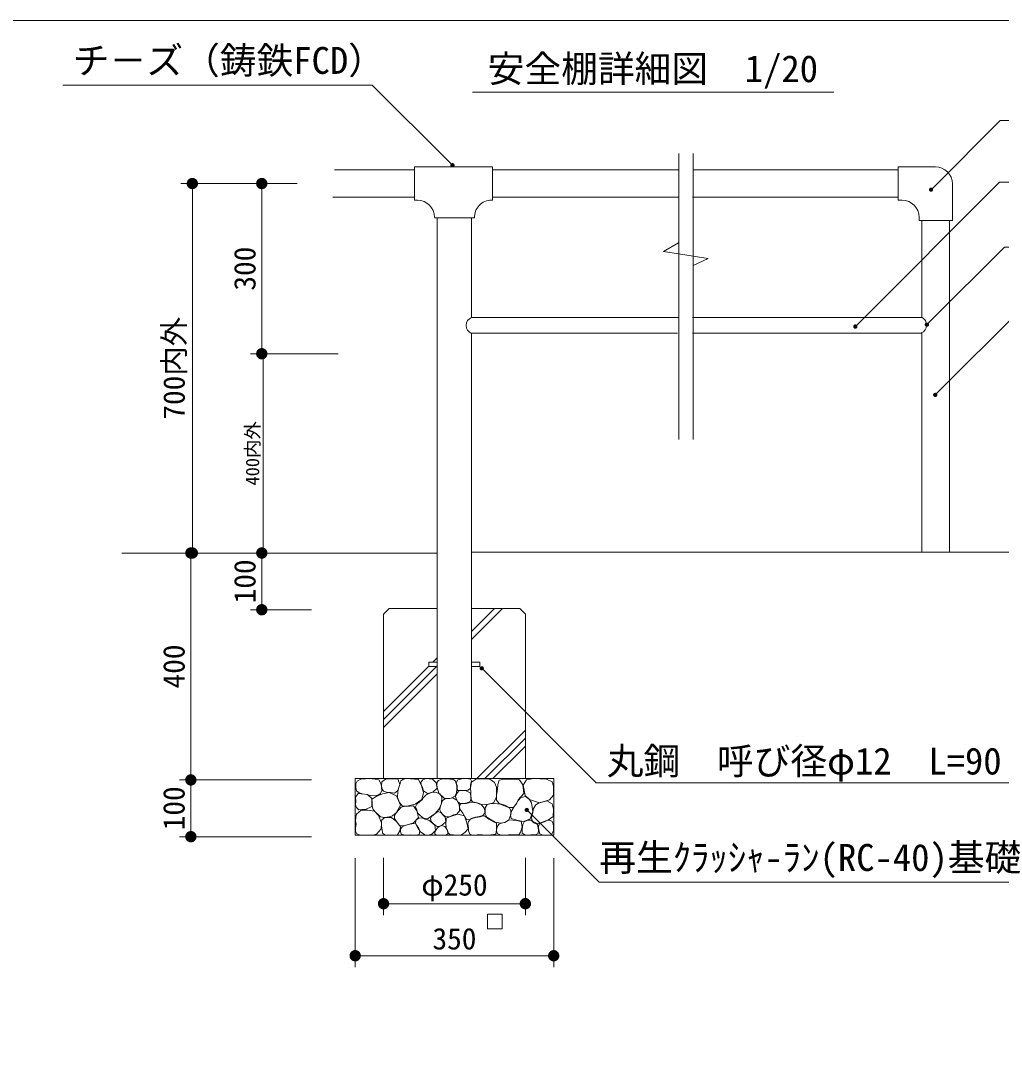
# Model space of a CAD drawing. Units: millimetres at full size, sheet at 1:20. Extents: x 3676 to 9152, y 4348 to 8082.
# Drawn here: x 5552 to 7281, y 6160 to 7972 of the extents above; entities that cross this region are included whole.
import ezdxf
from ezdxf.enums import TextEntityAlignment as Align

# ---------------------------------------------------------------- set-up
doc = ezdxf.new("R2010")
doc.units = ezdxf.units.MM
doc.header["$LTSCALE"] = 20
for name, color, linetype, lineweight in [('_0-0_', 7, 'Continuous', 13), ('ハッチ', 4, 'Continuous', 13), ('寸法', 1, 'Continuous', 13), ('本体', 7, 'Continuous', 13)]:
    doc.layers.add(name, color=color, linetype=linetype, lineweight=lineweight)
doc.styles.add('ＭＳ ゴシック', font='')
doc.styles.get('ＭＳ ゴシック').set_extended_font_data('MS Gothic')

# ---------------------------------------------------------------- blocks, each defined once
blk = doc.blocks.new('filled_dot')
at = {"color": 0, "linetype": 'Continuous', "lineweight": -2, "const_width": 1.25}
blk.add_lwpolyline([(-0.625, 0, 1), (0.625, 0, 1)], format="xyb", close=True, dxfattribs=at)

msp = doc.modelspace()

# ---------------------------------------------------------------- linework, layer by layer
at = {"layer": '_0-0_', "color": 6}
msp.add_lwpolyline([(9152.47, 7971.96), (3676.21, 7971.96), (3676.21, 4348.33), (9152.47, 4348.33)], close=True, dxfattribs=at)
at = {"layer": 'ハッチ'}
for p, q in [((6346.98, 6881.12), (6401.67, 6935.81)), ((6346.98, 6895.26), (6387.53, 6935.81)), ((6278.77, 6841.19), (6286.48, 6848.9)), ((6191.73, 6754.15), (6271.73, 6834.15)), ((6191.73, 6740.01), (6284.91, 6833.19)), ((6191.73, 6725.87), (6286.48, 6820.62)), ((6356.23, 6635.81), (6441.73, 6721.31)), ((6370.37, 6635.81), (6441.73, 6707.17)), ((6384.51, 6635.81), (6441.73, 6693.03))]:
    msp.add_line(p, q, dxfattribs=at)
for points in [[(6183.73, 6607.47), (6179.16, 6605.74), (6171.12, 6605.52), (6161.98, 6607.91), (6154.15, 6608.99), (6148.93, 6610.73), (6143.93, 6613.99), (6142.63, 6619.86), (6142.85, 6626.38), (6145.02, 6631.16), (6151.54, 6634.85), (6159.59, 6635.51), (6166.55, 6635.72), (6177.2, 6634.85), (6183.51, 6633.55), (6187.21, 6625.73), (6188.51, 6614.86), (6186.34, 6609.43)], [(6203.75, 6611.5), (6196.66, 6611.75), (6191.6, 6613.52), (6188.56, 6618.58), (6188.06, 6623.89), (6188.56, 6630.22), (6195.4, 6634.52), (6201.72, 6635.28), (6216.66, 6635.28), (6220.2, 6625.41), (6216.66, 6614.54), (6211.09, 6609.98)], [(6219.7, 6593.54), (6216.4, 6602.65), (6216.66, 6613.02), (6218.94, 6620.1), (6220.71, 6627.18), (6221.97, 6631.73), (6226.78, 6635.02), (6232.1, 6636.03), (6239.44, 6635.28), (6246.52, 6634.77), (6252.85, 6634.77), (6257.91, 6624.91), (6262.22, 6611.25), (6259.18, 6598.86), (6247.54, 6590.51), (6233.62, 6587.47), (6225.01, 6587.22)], [(6260.44, 6620), (6257.81, 6625.49), (6257.33, 6629.32), (6261.16, 6633.38), (6266.66, 6636.25), (6271.92, 6635.53), (6278.14, 6634.81), (6284.36, 6628.12), (6286.03, 6618.8), (6278.86, 6612.11), (6269.05, 6609.48), (6262.12, 6614.5)], [(6286.3, 6620.24), (6285.58, 6625.5), (6286.06, 6629.56), (6288.45, 6632.66), (6293.95, 6635.05), (6301.6, 6635.29), (6308.54, 6635.05), (6313.8, 6634.58), (6318.35, 6631.23), (6320.74, 6623.11), (6320.74, 6617.85), (6320.5, 6610.2), (6317.63, 6604.7), (6310.93, 6601.36), (6299.21, 6600.64), (6289.41, 6610.2)], [(6321.34, 6620.76), (6322.34, 6614.72), (6333.84, 6614.72), (6340.09, 6615.12), (6344.72, 6618.14), (6344.72, 6624.99), (6346.74, 6631.24), (6344.72, 6635.06), (6337.87, 6635.87), (6329.6, 6635.27), (6322.95, 6633.86), (6319.93, 6628.42), (6321.54, 6623.78)], [(6356.77, 6593.11), (6348.74, 6594.72), (6346.33, 6598.38), (6345.72, 6604.79), (6345.3, 6611.68), (6345.19, 6618.1), (6345.53, 6622.92), (6346.68, 6629.46), (6355.76, 6635.66), (6368.01, 6635.53), (6378.91, 6634.5), (6387.29, 6629.11), (6390.96, 6620.74), (6391.04, 6602.99), (6385.79, 6593), (6376.16, 6590.93), (6365.15, 6590.02)], [(6405.56, 6634.61), (6395.82, 6632.85), (6392.96, 6625.37), (6392.67, 6616.44), (6390.65, 6606.64), (6390.65, 6598), (6395.84, 6591.66), (6405.36, 6588.78), (6413.43, 6585.03), (6420.64, 6584.74), (6426.12, 6591.66), (6429.29, 6598.29), (6438.81, 6609.5), (6437.11, 6624.87), (6431.14, 6633.71), (6419.78, 6634.88), (6412.57, 6634.61)], [(6456.65, 6635.81), (6467.12, 6635.32), (6478.72, 6635.03), (6489.18, 6629.95), (6491.25, 6622.17), (6491.25, 6606.55), (6484.37, 6598.28), (6466.55, 6592.91), (6449.12, 6598.73), (6441.36, 6606.22), (6437.99, 6624.29), (6443.64, 6633.34)], [(6344.33, 6595.31), (6338.88, 6593.29), (6332.63, 6592.08), (6327.19, 6591.48), (6322.75, 6594.7), (6320.54, 6598.73), (6318.32, 6603.97), (6320.74, 6609.81), (6324.57, 6614.04), (6336.26, 6614.85), (6344.53, 6610.62), (6346.14, 6601.96)], [(6153.25, 6581.48), (6147.93, 6580.85), (6143.87, 6584.91), (6142.3, 6589.29), (6142.61, 6596.16), (6142.3, 6603.04), (6146.68, 6609.29), (6163.26, 6607.73), (6170.76, 6600.85), (6171.07, 6586.48), (6160.13, 6581.48)], [(6201.65, 6568.11), (6193.61, 6567.22), (6186.46, 6568.11), (6182.59, 6571.68), (6177.53, 6576.74), (6173.66, 6581.5), (6171.58, 6588.04), (6171.58, 6594.59), (6171.28, 6599.65), (6178.43, 6604.11), (6189.74, 6608.87), (6201.65, 6611.25), (6214.63, 6605.68), (6221.47, 6588.74), (6213.86, 6575.25), (6207.31, 6570.19)], [(6256.4, 6570.53), (6251.62, 6575.55), (6250.42, 6580.56), (6248.03, 6585.82), (6250.18, 6590.84), (6255.68, 6595.62), (6260.23, 6598.97), (6262.14, 6602.31), (6266.45, 6606.85), (6269.79, 6609), (6276.73, 6611.16), (6283.43, 6611.63), (6290.84, 6608.77), (6294.43, 6603.51), (6293.71, 6591.8), (6289.88, 6582.24), (6282.47, 6574.11), (6269.08, 6565.03), (6262.14, 6565.75)], [(6315.26, 6571.94), (6309.22, 6569.12), (6303.97, 6568.11), (6300.55, 6568.92), (6296.31, 6572.74), (6292.88, 6576.37), (6291.07, 6581), (6291.47, 6585.64), (6293.09, 6590.47), (6295.71, 6597.12), (6300.14, 6600.35), (6308.41, 6600.55), (6313.65, 6601.96), (6320.71, 6597.93), (6325.35, 6588.86), (6325.55, 6578.79), (6320.91, 6573.35)], [(6429.1, 6561.97), (6422.57, 6563.93), (6416.69, 6565.24), (6415.82, 6571.98), (6417.78, 6579.81), (6422.13, 6586.55), (6426.05, 6591.12), (6429.31, 6597.21), (6433.88, 6602.2), (6441.91, 6604.21), (6449.12, 6598.73), (6452.82, 6592.86), (6454.99, 6577.85), (6450.42, 6564.8), (6438.89, 6560.45), (6431.71, 6561.1)], [(6452.73, 6566.92), (6454.96, 6575.81), (6456.07, 6583.31), (6459.96, 6589.69), (6464.96, 6592.47), (6471.63, 6594.41), (6479.4, 6596.36), (6488.85, 6591.36), (6491.48, 6581.71), (6490.77, 6569.12), (6482.25, 6562.96), (6463.55, 6556.1), (6454.32, 6560.84)], [(6151.14, 6536.17), (6144.7, 6538.23), (6142.12, 6542.86), (6142.38, 6549.29), (6143.15, 6555.46), (6142.38, 6561.38), (6142.9, 6567.56), (6143.93, 6573.22), (6152.42, 6580.16), (6164.27, 6580.42), (6175.6, 6578.1), (6182.8, 6570.64), (6187.95, 6558.04), (6187.7, 6547.49), (6179.2, 6537.97), (6172.51, 6536.17), (6162.46, 6535.91)], [(6215.9, 6558.64), (6213.37, 6561.68), (6210.84, 6565.47), (6211.09, 6570.78), (6214.13, 6575.33), (6219.19, 6581.15), (6222.73, 6585.7), (6227.79, 6586.72), (6238.17, 6587.22), (6244.5, 6587.98), (6250.32, 6579.13), (6253.61, 6567.49), (6244.5, 6557.88), (6227.79, 6552.57), (6219.7, 6553.08)], [(6282.49, 6553.95), (6279.23, 6556.61), (6275.67, 6560.02), (6274.19, 6565.21), (6276.11, 6569.21), (6279.67, 6572.03), (6284.27, 6575.29), (6288.13, 6577.51), (6293.47, 6575.44), (6296.73, 6571.59), (6300.15, 6567.58), (6301.63, 6559.58), (6296.14, 6554.98), (6289.91, 6551.13), (6286.35, 6551.13)], [(6368.93, 6583.42), (6370.54, 6579.19), (6370.14, 6574.76), (6366.71, 6570.53), (6360.66, 6568.91), (6353.6, 6567.91), (6347.76, 6566.3), (6343.52, 6563.27), (6338.08, 6563.47), (6335.26, 6568.51), (6331.42, 6574.76), (6326.79, 6581.2), (6325.17, 6587.85), (6328.6, 6591.68), (6338.08, 6591.88), (6346.14, 6594.5), (6355.82, 6592.89), (6364.29, 6589.26)], [(6373.67, 6567.96), (6370.65, 6573.45), (6370.92, 6577.85), (6370.65, 6584.17), (6374.22, 6589.94), (6378.89, 6591.04), (6387.69, 6591.86), (6397.59, 6590.76), (6405.84, 6587.47), (6413.54, 6584.17), (6416.29, 6578.95), (6416.29, 6572.36), (6412.42, 6562.96), (6405.57, 6558.62), (6398.69, 6557.24), (6388.52, 6559.17), (6378.62, 6564.66)], [(6189.11, 6545.38), (6187.94, 6552.15), (6187.94, 6558.68), (6188.88, 6563.34), (6194.24, 6567.07), (6205.44, 6567.3), (6215.01, 6559.37), (6221.31, 6550.75), (6220.38, 6543.98), (6216.41, 6536.76), (6208.24, 6536.06), (6195.41, 6536.29), (6189.58, 6539.32)], [(6253.77, 6548.06), (6250.18, 6553.08), (6248.03, 6557.86), (6249.46, 6562.88), (6253.77, 6565.99), (6259.27, 6566.7), (6264.77, 6564.31), (6271.47, 6562.4), (6281.99, 6553.8), (6283.43, 6544.48), (6276.97, 6537.55), (6270.75, 6536.35), (6264.77, 6536.59), (6257.12, 6542.09)], [(6314.86, 6536.68), (6308.81, 6537.49), (6305.59, 6540.11), (6304.58, 6545.14), (6302.16, 6549.78), (6301.35, 6557.03), (6302.16, 6561.87), (6302.16, 6566.3), (6311.23, 6569.72), (6322.52, 6572.95), (6334.62, 6570.33), (6338.65, 6558.04), (6341.07, 6547.16), (6334.82, 6540.71), (6327.76, 6536.28)], [(6348.41, 6536.03), (6343.56, 6537.6), (6341.33, 6543.89), (6341.2, 6549.52), (6340.02, 6555.68), (6341.33, 6560), (6344.47, 6563.41), (6348.01, 6565.64), (6353.91, 6567.34), (6362.17, 6568.52), (6365.84, 6569.7), (6369.77, 6570.22), (6377.38, 6564.46), (6385.5, 6559.35), (6390.88, 6557.25), (6391.01, 6551.62), (6391.01, 6545.2), (6389.44, 6538.12), (6380.65, 6536.55), (6373.18, 6536.16), (6359.68, 6537.07), (6352.99, 6536.03)], [(6398.59, 6536.3), (6392.17, 6538.91), (6390.77, 6544.32), (6391.37, 6549.53), (6395.18, 6555.55), (6401.59, 6557.55), (6406.81, 6558.95), (6412.42, 6562.96), (6426.06, 6562.16), (6434.28, 6560.16), (6436.29, 6550.94), (6433.28, 6541.12), (6430.27, 6536.71), (6416.03, 6537.31), (6407.81, 6536.1)], [(6436.96, 6549.95), (6437.17, 6554.71), (6439.66, 6559.47), (6445.86, 6562.78), (6452.07, 6562.57), (6456.83, 6557.81), (6463.25, 6554.71), (6464.91, 6545.61), (6464.49, 6539.2), (6459.73, 6536.51), (6451.66, 6536.51), (6442.14, 6535.89), (6436.14, 6539.4), (6436.14, 6546.85)], [(6465.68, 6544.81), (6464.93, 6550.56), (6466.18, 6555.31), (6469.68, 6557.82), (6475.31, 6559.57), (6480.07, 6561.82), (6484.07, 6562.57), (6488.45, 6560.69), (6490.7, 6556.44), (6491.33, 6551.19), (6491.33, 6544.19), (6487.82, 6536.68), (6481.82, 6535.93), (6472.94, 6535.93), (6467.43, 6538.31)], [(6221.7, 6543.28), (6221.46, 6546.38), (6224.57, 6550.68), (6229.11, 6552.84), (6235.33, 6554.75), (6241.79, 6556.18), (6247.77, 6556.66), (6251.59, 6549.97), (6255.42, 6543.52), (6254.22, 6537.54), (6248.72, 6536.35), (6239.39, 6536.82), (6229.83, 6535.87), (6222.89, 6537.78)], [(6288.43, 6536.16), (6284.87, 6536.16), (6282.34, 6538.68), (6282.2, 6541.64), (6284.27, 6545.5), (6287.09, 6549.06), (6290.5, 6551.28), (6294.21, 6553.21), (6299.85, 6551.57), (6303.85, 6545.35), (6305.78, 6538.83), (6302.96, 6536.9), (6295.4, 6536.16)]]:
    msp.add_lwpolyline(points, close=True, dxfattribs=at)
at = {"layer": '寸法', "color": 3}
msp.add_line((6348.54, 7845.87), (6985.68, 7845.87), dxfattribs=at)
at = {"layer": '寸法'}
for p, q in [((6039.52, 7684.67), (5834.57, 7684.67)), ((5854.57, 7684.67), (5854.57, 7033.42)), ((6036.94, 7684.67), (5957, 7684.67)), ((5977, 7384.67), (5977, 7684.67)), ((6071.92, 7384.67), (5957, 7384.67)), ((5979.58, 7384.67), (5979.58, 7033.42)), ((6111.92, 7384.67), (5979.58, 7384.67)), ((6069.34, 7033.42), (5831.99, 7033.42)), ((6069.34, 7033.42), (5834.57, 7033.42)), ((5851.99, 7033.42), (5851.99, 6633.42)), ((6069.34, 7033.42), (5957, 7033.42)), ((5977, 7033.42), (5977, 6933.42)), ((6109.34, 7033.42), (5979.58, 7033.42)), ((6064.45, 6933.42), (5957, 6933.42)), ((6064.45, 6633.42), (5831.99, 6633.42)), ((6064.45, 6633.42), (5831.99, 6633.42)), ((5851.99, 6633.42), (5851.99, 6533.42)), ((6064.45, 6533.42), (5831.99, 6533.42)), ((6141.73, 6495.81), (6141.73, 6303.56)), ((6191.73, 6495.98), (6191.73, 6395.27)), ((6441.73, 6495.95), (6441.73, 6395.27)), ((6491.73, 6495.81), (6491.73, 6303.56)), ((6191.73, 6415.27), (6441.73, 6415.27)), ((6141.73, 6323.56), (6491.73, 6323.56))]:
    msp.add_line(p, q, dxfattribs=at)
for points in [[(6313.22, 7716.98), (6307.91, 7722.28), (6171.91, 7858.28), (5626.31, 7858.28)], [(7156.96, 7673.85), (7162.27, 7679.16), (7278.65, 7795.54), (7796.1, 7795.54)], [(7023.54, 7432.58), (7028.85, 7437.88), (7277.88, 7686.92), (7952.74, 7686.92)], [(7149.67, 7435.95), (7154.98, 7441.26), (7286.32, 7572.6), (7501.19, 7572.6)], [(7164.39, 7312.12), (7169.69, 7317.42), (7311.53, 7459.26), (7983.95, 7459.26)], [(6364.83, 6830.22), (6370.13, 6824.92), (6566.72, 6628.33), (7308.09, 6628.33)], [(6444.2, 6580.53), (6449.51, 6575.23), (6571.72, 6453.02), (7313.08, 6453.02)]]:
    msp.add_lwpolyline(points, dxfattribs=at)
at = {"layer": '寸法', "color": 3}
msp.add_lwpolyline([(6374.75, 6396.83), (6401.08, 6396.83), (6401.08, 6371.08), (6374.75, 6371.08)], close=True, dxfattribs=at)
at = {"layer": '本体'}
for p, q in [((6712.35, 7737.8), (6712.35, 7233.24)), ((6737.35, 7737.8), (6737.35, 7233.24)), ((6105.04, 7708.97), (6245.5, 7708.97)), ((6246.23, 7713.97), (6383.85, 7713.97)), ((6246.23, 7655.37), (6246.23, 7713.97)), ((6383.85, 7655.37), (6383.85, 7713.97)), ((6384.59, 7708.97), (6712.35, 7708.97)), ((6737.82, 7708.97), (7097.69, 7708.97)), ((7164.6, 7713.97), (7099.16, 7713.97)), ((7099.16, 7655.37), (7099.16, 7713.97)), ((7194.6, 7683.97), (7194.6, 7619.79)), ((6102.36, 7660.37), (6246.23, 7660.37)), ((6246.23, 7655.37), (6251.48, 7655.37)), ((6381.98, 7655.37), (6383.85, 7655.37)), ((6383.85, 7660.37), (6712.35, 7660.37)), ((6736.27, 7660.37), (7098.43, 7660.37)), ((7106, 7655.37), (7099.16, 7655.37)), ((6281.56, 7624.21), (6352.01, 7624.21)), ((6286.48, 7624.21), (6286.48, 6635.81)), ((6346.98, 7624.21), (6346.98, 7448.27)), ((7136, 7625.37), (7136, 7619.79)), ((7136, 7619.79), (7194.6, 7619.79)), ((7141, 7619.79), (7141, 7448.64)), ((7189.6, 7619.79), (7189.6, 7034.67)), ((6711.44, 7580.35), (6685.05, 7564.83)), ((6685.05, 7564.83), (6764.21, 7552.41)), ((6764.21, 7552.41), (6737.82, 7539.99)), ((6346.97, 7448.27), (6711.44, 7448.27)), ((6736.27, 7448.27), (7141, 7448.27)), ((6346.98, 7421.07), (6709.89, 7421.07)), ((6346.98, 7420.41), (6346.98, 6635.81)), ((6736.27, 7421.07), (7141, 7421.07)), ((7141, 7421.07), (7141, 7034.67)), ((6286.48, 7033.42), (5730.26, 7033.42)), ((6346.98, 7034.67), (6567.86, 7034.67)), ((6441.73, 7034.67), (7475.12, 7034.67)), ((6471.15, 7034.67), (6551.4, 7034.67)), ((6201.73, 6935.81), (6191.73, 6925.81)), ((6191.73, 6925.81), (6191.73, 6635.81)), ((6201.73, 6935.81), (6286.48, 6935.81)), ((6346.98, 6935.81), (6431.73, 6935.81)), ((6431.73, 6935.81), (6441.73, 6925.81)), ((6441.73, 6925.81), (6441.73, 6635.81)), ((6271.73, 6841.19), (6286.48, 6841.19)), ((6271.73, 6841.19), (6271.73, 6833.19)), ((6271.73, 6833.19), (6286.48, 6833.19)), ((6346.98, 6841.19), (6361.73, 6841.19)), ((6346.98, 6833.19), (6361.73, 6833.19)), ((6361.73, 6841.19), (6361.73, 6833.19)), ((6141.73, 6635.81), (6491.73, 6635.81)), ((6141.73, 6635.81), (6141.73, 6535.81)), ((6491.73, 6635.81), (6491.73, 6535.81)), ((6141.73, 6535.81), (6491.73, 6535.81))]:
    msp.add_line(p, q, dxfattribs=at)
for centre, radius, start, end in [((7164.6, 7683.97), 30, 0, 90), ((6251.48, 7625.37), 30, 0, 90), ((6381.98, 7625.37), 30, 90, 182.21817), ((7106, 7625.37), 30, 0, 90), ((6352.37, 7434.58), 15.16, 110.84017, 249.20217), ((7134.1, 7435.25), 15.06, 291.61474, 64.80547)]:
    msp.add_arc(centre, radius, start, end, dxfattribs=at)

# ---------------------------------------------------------------- block references
at = {"layer": '寸法'}
for p, xscale, yscale, rotation in [((6313.22, 7716.98), 3, 3, 135), ((5854.57, 7684.67), 8, 8, 270), ((5977, 7684.67), 8, 8, 270), ((7156.96, 7673.85), 3, 3, 45), ((7023.54, 7432.58), 3, 3, 45), ((7149.67, 7435.95), 3, 3, 45), ((5977, 7384.67), 8, 8, 90), ((5979.58, 7384.67), 3, 3, 270), ((7164.39, 7312.12), 3, 3, 45), ((5851.99, 7033.42), 8, 8, 270), ((5854.57, 7033.42), 8, 8, 90), ((5977, 7033.42), 8, 8, 270), ((5979.58, 7033.42), 3, 3, 90), ((5977, 6933.42), 8, 8, 90), ((6364.83, 6830.22), 3, 3, 315), ((5851.99, 6633.42), 8, 8, 270), ((5851.99, 6633.42), 8, 8, 90), ((6444.2, 6580.53), 3, 3, 315), ((5851.99, 6533.42), 8, 8, 90), ((6441.73, 6415.27), 8, 8, 180), ((6491.73, 6323.56), 8, 8, 180)]:
    msp.add_blockref('filled_dot', p, dxfattribs=dict(at, xscale=xscale, yscale=yscale, rotation=rotation))
at = {"layer": '寸法', "xscale": 8, "yscale": 8}
for p in [(6191.73, 6415.27), (6141.73, 6323.56)]:
    msp.add_blockref('filled_dot', p, dxfattribs=at)

# ---------------------------------------------------------------- texts
at = {"layer": '寸法', "color": 3, "style": 'ＭＳ ゴシック'}
for s, p in [('チ－ズ（鋳鉄FCD）', (5644.04, 7863.75)), ('安全棚詳細図\u30001/20', (6375.35, 7849.17)), ('丸鋼\u3000呼び径φ12\u3000L=90', (6585.28, 6628.77)), ('再生ｸﾗｯｼｬ-ﾗﾝ(RC-40)基礎', (6572.09, 6458.8))]:
    msp.add_text(s, height=47.47, dxfattribs=at).set_placement(p, align=Align.BOTTOM_LEFT)
at = {"layer": '寸法', "style": 'ＭＳ ゴシック'}
for s, height, p in [('300', 37.98, (5947, 7534.67)), ('700内外', 37.98, (5822.23, 7359.05)), ('400内外', 23.74, (5960.62, 7209.05)), ('100', 37.98, (5947, 6983.42)), ('400', 37.98, (5821.99, 6833.42)), ('100', 37.98, (5821.99, 6583.42))]:
    msp.add_text(s, height=height, rotation=90, dxfattribs=at).set_placement(p, align=Align.MIDDLE_CENTER)
for s, p in [('φ250', (6316.73, 6448.52)), ('350', (6316.73, 6353.56))]:
    msp.add_text(s, height=37.98, dxfattribs=at).set_placement(p, align=Align.MIDDLE_CENTER)

doc.saveas('drawing.dxf')
